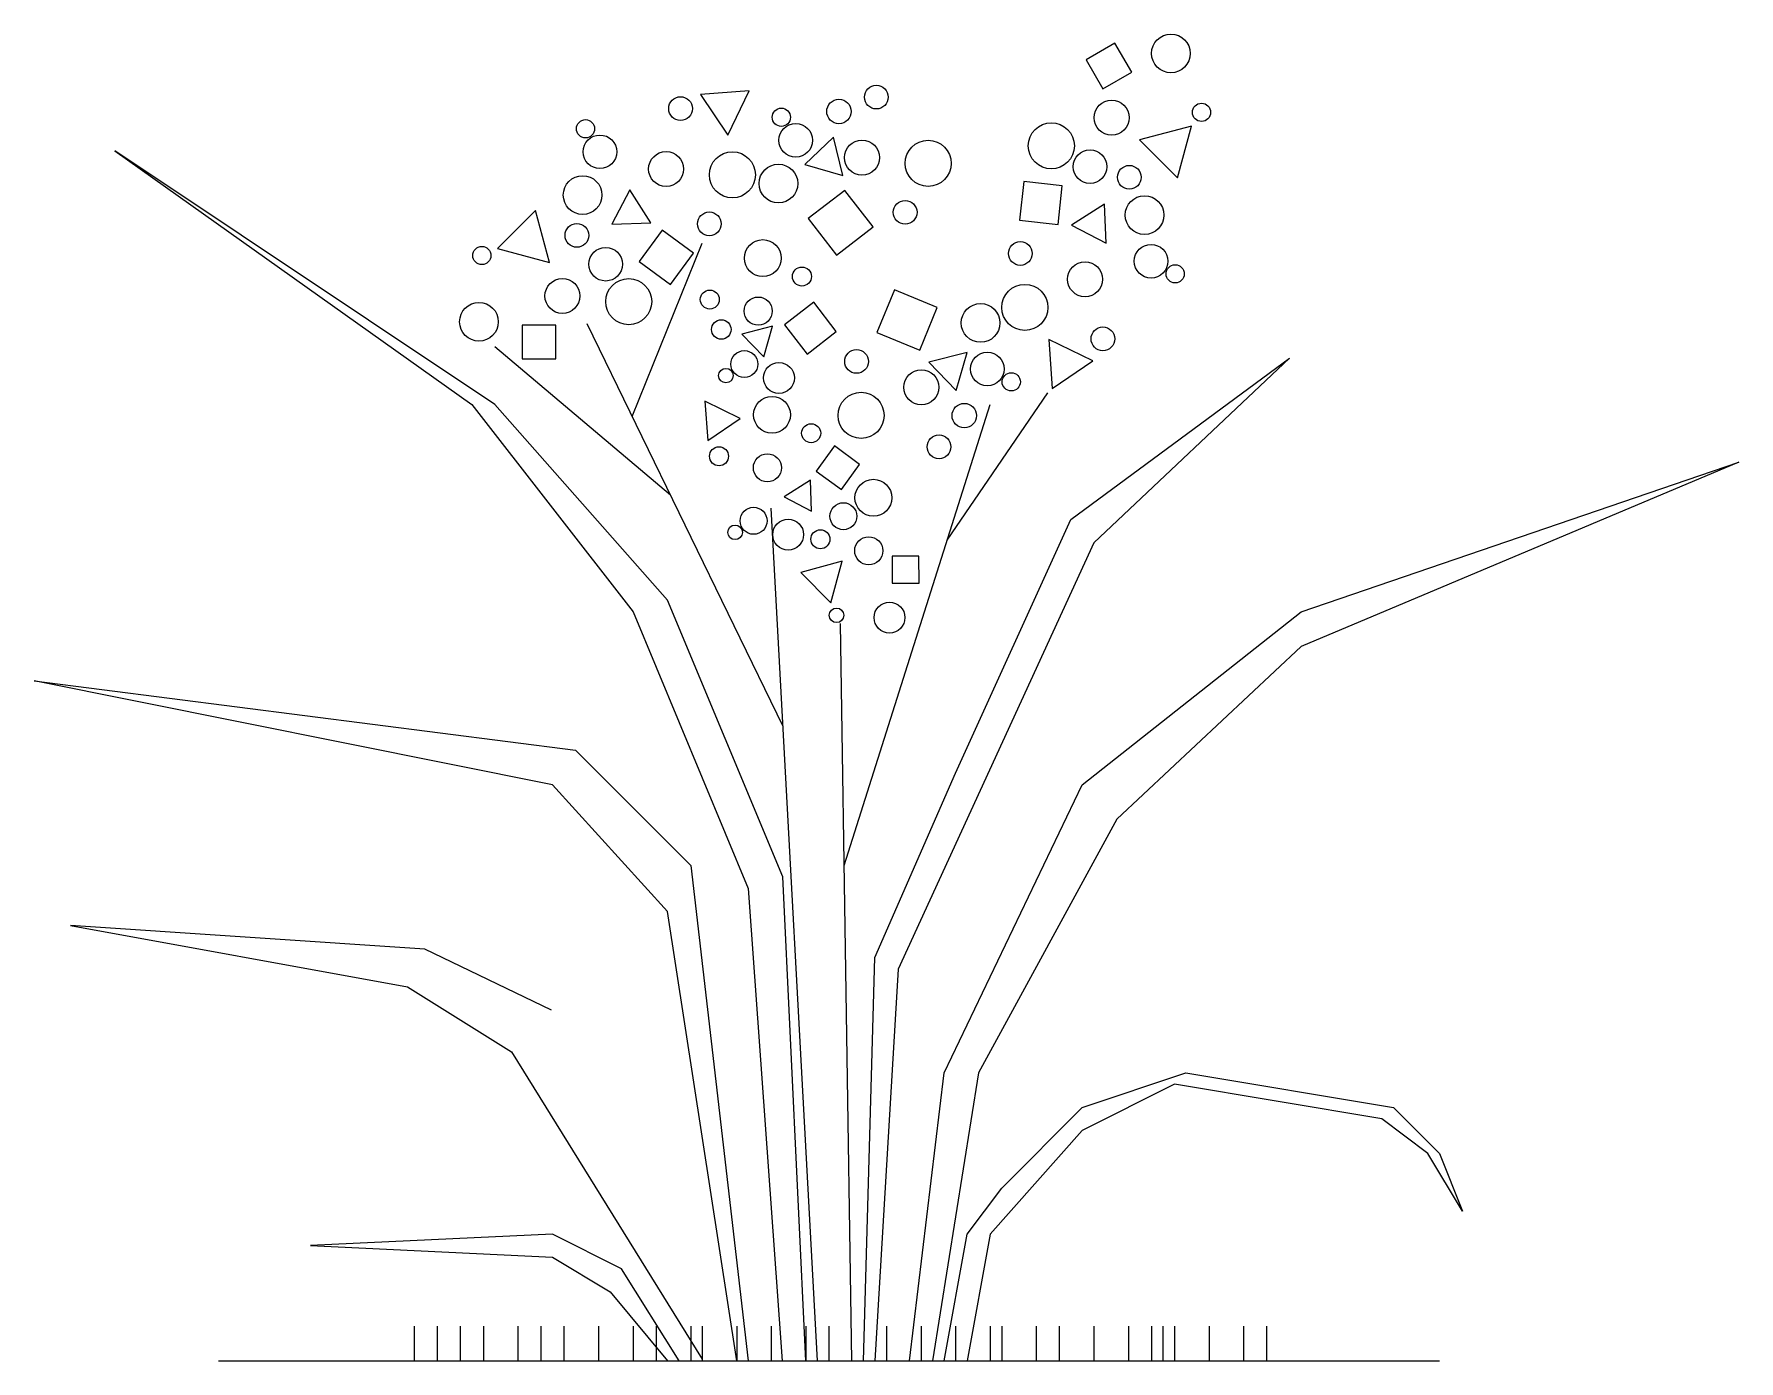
# Model space of a CAD drawing. Extents: x -16 to 132, y 0 to 115.
import ezdxf

# ---------------------------------------------------------------- set-up
doc = ezdxf.new("R2010")
doc.units = 0
doc.header["$LTSCALE"] = 25
doc.header["$MEASUREMENT"] = 0
doc.layers.get('0').update_dxf_attribs({"linetype": 'CONTINUOUS'})

msp = doc.modelspace()

# ---------------------------------------------------------------- linework, layer by layer
at = {"color": 0, "linetype": 'ByBlock'}
for p, q in [((-9, 105), (22, 83)), ((24, 83), (-9, 105)), ((35.92, 81.96), (42, 97)), ((49.02, 55.06), (32, 90)), ((39.25, 75.12), (24, 88)), ((74, 73), (93, 87)), ((93, 87), (76, 71)), ((22, 83), (36, 65)), ((39, 66), (24, 83)), ((54.33, 42.99), (67, 83)), ((63.27, 71.23), (72, 84)), ((132, 78), (94, 62)), ((94, 65), (132, 78)), ((52, 0), (48, 74)), ((64, 51), (74, 73)), ((76, 71), (59, 34)), ((49, 42), (39, 66)), ((36, 65), (46, 41)), ((55, 0), (54, 64)), ((75, 50), (94, 65)), ((94, 62), (78, 47)), ((-16, 59), (31, 53)), ((29, 50), (-16, 59)), ((31, 53), (41, 43)), ((57, 35), (64, 51)), ((39, 39), (29, 50)), ((63, 25), (75, 50)), ((78, 47), (66, 25)), ((41, 43), (46, 0)), ((51, 0), (49, 42)), ((46, 41), (48.93, 0)), ((45, 0), (39, 39)), ((-12.83, 37.78), (16.42, 32.45)), ((17.91, 35.73), (-12.83, 37.78)), ((28.91, 30.44), (17.91, 35.73)), ((56, 0), (57, 35)), ((59, 34), (57, 0)), ((16.42, 32.45), (25.45, 26.83)), ((25.45, 26.83), (41.99, 0.16)), ((60, 0), (63, 25)), ((66, 25), (62, 0)), ((75, 22), (84, 25)), ((83, 24), (75, 20)), ((101, 21), (83, 24)), ((84, 25), (102, 22)), ((68, 15), (75, 22)), ((105, 18), (101, 21)), ((102, 22), (106, 18)), ((75, 20), (67, 11)), ((108, 13), (105, 18)), ((106, 18), (108, 13)), ((65, 11), (68, 15)), ((29, 11), (8, 10)), ((35, 8), (29, 11)), ((63, 0), (65, 11)), ((67, 11), (65, 0)), ((8, 10), (29, 9)), ((29, 9), (34, 6)), ((40, 0), (35, 8)), ((34, 6), (39, 0)), ((17, 3), (17, 0)), ((19, 3), (19, 0)), ((21, 3), (21, 0)), ((23, 3), (23, 0)), ((26, 3), (26, 0)), ((28, 3), (28, 0)), ((30, 3), (30, 0)), ((33, 3), (33, 0)), ((36, 3), (36, 0)), ((38, 3), (38, 0)), ((41, 3), (41, 0)), ((42, 3), (42, 0)), ((45, 3), (45, 0)), ((48, 3), (48, 0)), ((51, 3), (51, 0)), ((53, 3), (53, 0)), ((58, 3), (58, 0)), ((58, 3), (58, 0)), ((61, 3), (61, 0)), ((64, 3), (64, 0)), ((67, 3), (67, 0)), ((68, 3), (68, 0)), ((71, 3), (71, 0)), ((73, 3), (73, 0)), ((76, 3), (76, 0)), ((79, 3), (79, 0)), ((81, 3), (81, 0)), ((82, 3), (82, 0)), ((83, 3), (83, 0)), ((86, 3), (86, 0)), ((89, 3), (89, 0)), ((91, 3), (91, 0)), ((0, 0), (106, 0))]:
    msp.add_line(p, q, dxfattribs=at)
for points in [[(76.77, 110.39), (79.29, 111.84), (77.83, 114.36), (75.32, 112.9)], [(44.23, 106.38), (46.08, 110.21), (41.84, 109.9)], [(79.97, 105.95), (83.26, 102.65), (84.47, 107.16)], [(53.39, 106.2), (50.92, 103.81), (54.22, 102.87)], [(69.91, 102.34), (69.54, 98.99), (72.89, 98.62), (73.26, 101.97)], [(37.53, 98.76), (35.73, 101.61), (34.16, 98.63)], [(53.66, 95.95), (56.84, 98.4), (54.39, 101.57), (51.21, 99.12)], [(28.73, 95.31), (27.53, 99.82), (24.23, 96.52)], [(74.07, 98.57), (77.06, 97), (76.93, 100.37)], [(39.25, 93.41), (41.24, 96.13), (38.52, 98.12), (36.53, 95.4)], [(53.64, 89.33), (51.68, 91.87), (49.14, 89.91), (51.1, 87.37)], [(58.7, 92.94), (57.17, 89.23), (60.88, 87.7), (62.4, 91.41)], [(29.28, 89.87), (26.38, 89.87), (26.38, 86.97), (29.28, 86.97)], [(45.44, 89.11), (47.35, 87.14), (48.1, 89.78)], [(64.06, 84.2), (65, 87.5), (61.67, 86.66)], [(72.08, 88.62), (72.39, 84.38), (75.91, 86.77)], [(45.3, 81.79), (42.23, 83.27), (42.48, 79.87)], [(55.67, 77.8), (53.5, 79.4), (51.9, 77.22), (54.08, 75.62)], [(51.39, 76.42), (49.11, 74.98), (51.5, 73.73)], [(58.5, 69.82), (58.5, 67.5), (60.83, 67.5), (60.82, 69.82)], [(54.15, 69.39), (50.55, 68.42), (53.18, 65.78)]]:
    msp.add_lwpolyline(points, close=True, dxfattribs=at)
for centre, radius in [((82.69, 113.46), 1.68), ((40.12, 108.67), 1.03), ((57.12, 109.67), 1.03), ((48.87, 107.92), 0.791), ((53.87, 108.42), 1.06), ((77.54, 107.88), 1.52), ((85.35, 108.35), 0.791), ((31.87, 106.92), 0.791), ((50.12, 105.92), 1.46), ((72.31, 105.44), 2), ((33.12, 104.92), 1.46), ((55.87, 104.42), 1.52), ((61.62, 103.92), 2), ((75.67, 103.63), 1.46), ((38.87, 103.42), 1.52), ((44.62, 102.92), 2), ((48.62, 102.17), 1.68), ((79.08, 102.71), 1.03), ((31.62, 101.17), 1.68), ((59.62, 99.67), 1.03), ((80.4, 99.43), 1.68), ((42.62, 98.67), 1.03), ((31.12, 97.67), 1.03), ((22.87, 95.92), 0.791), ((33.62, 95.17), 1.46), ((47.26, 95.7), 1.6), ((69.62, 96.1), 1.03), ((80.97, 95.43), 1.46), ((50.66, 94.1), 0.825), ((75.24, 93.86), 1.52), ((83.06, 94.33), 0.791), ((29.87, 92.42), 1.52), ((35.62, 91.92), 2), ((70.01, 91.42), 2), ((22.62, 90.17), 1.68), ((42.66, 92.1), 0.825), ((46.86, 91.1), 1.22), ((43.66, 89.5), 0.849), ((66.17, 90.07), 1.68), ((76.79, 88.69), 1.03), ((45.66, 86.5), 1.17), ((55.4, 86.73), 1.03), ((66.75, 86.07), 1.46), ((44.06, 85.5), 0.632), ((48.66, 85.3), 1.34), ((61.02, 84.49), 1.52), ((68.83, 84.96), 0.791), ((48.06, 82.1), 1.6), ((55.79, 82.05), 2), ((64.75, 82.03), 1.06), ((51.46, 80.5), 0.825), ((62.56, 79.32), 1.03), ((43.46, 78.5), 0.825), ((47.66, 77.5), 1.22), ((56.86, 74.9), 1.6), ((46.46, 72.9), 1.17), ((54.26, 73.3), 1.17), ((44.86, 71.9), 0.632), ((49.46, 71.7), 1.34), ((52.26, 71.3), 0.825), ((56.46, 70.3), 1.22), ((53.66, 64.7), 0.632), ((58.26, 64.5), 1.34)]:
    msp.add_circle(centre, radius, dxfattribs=at)

doc.saveas('drawing.dxf')
